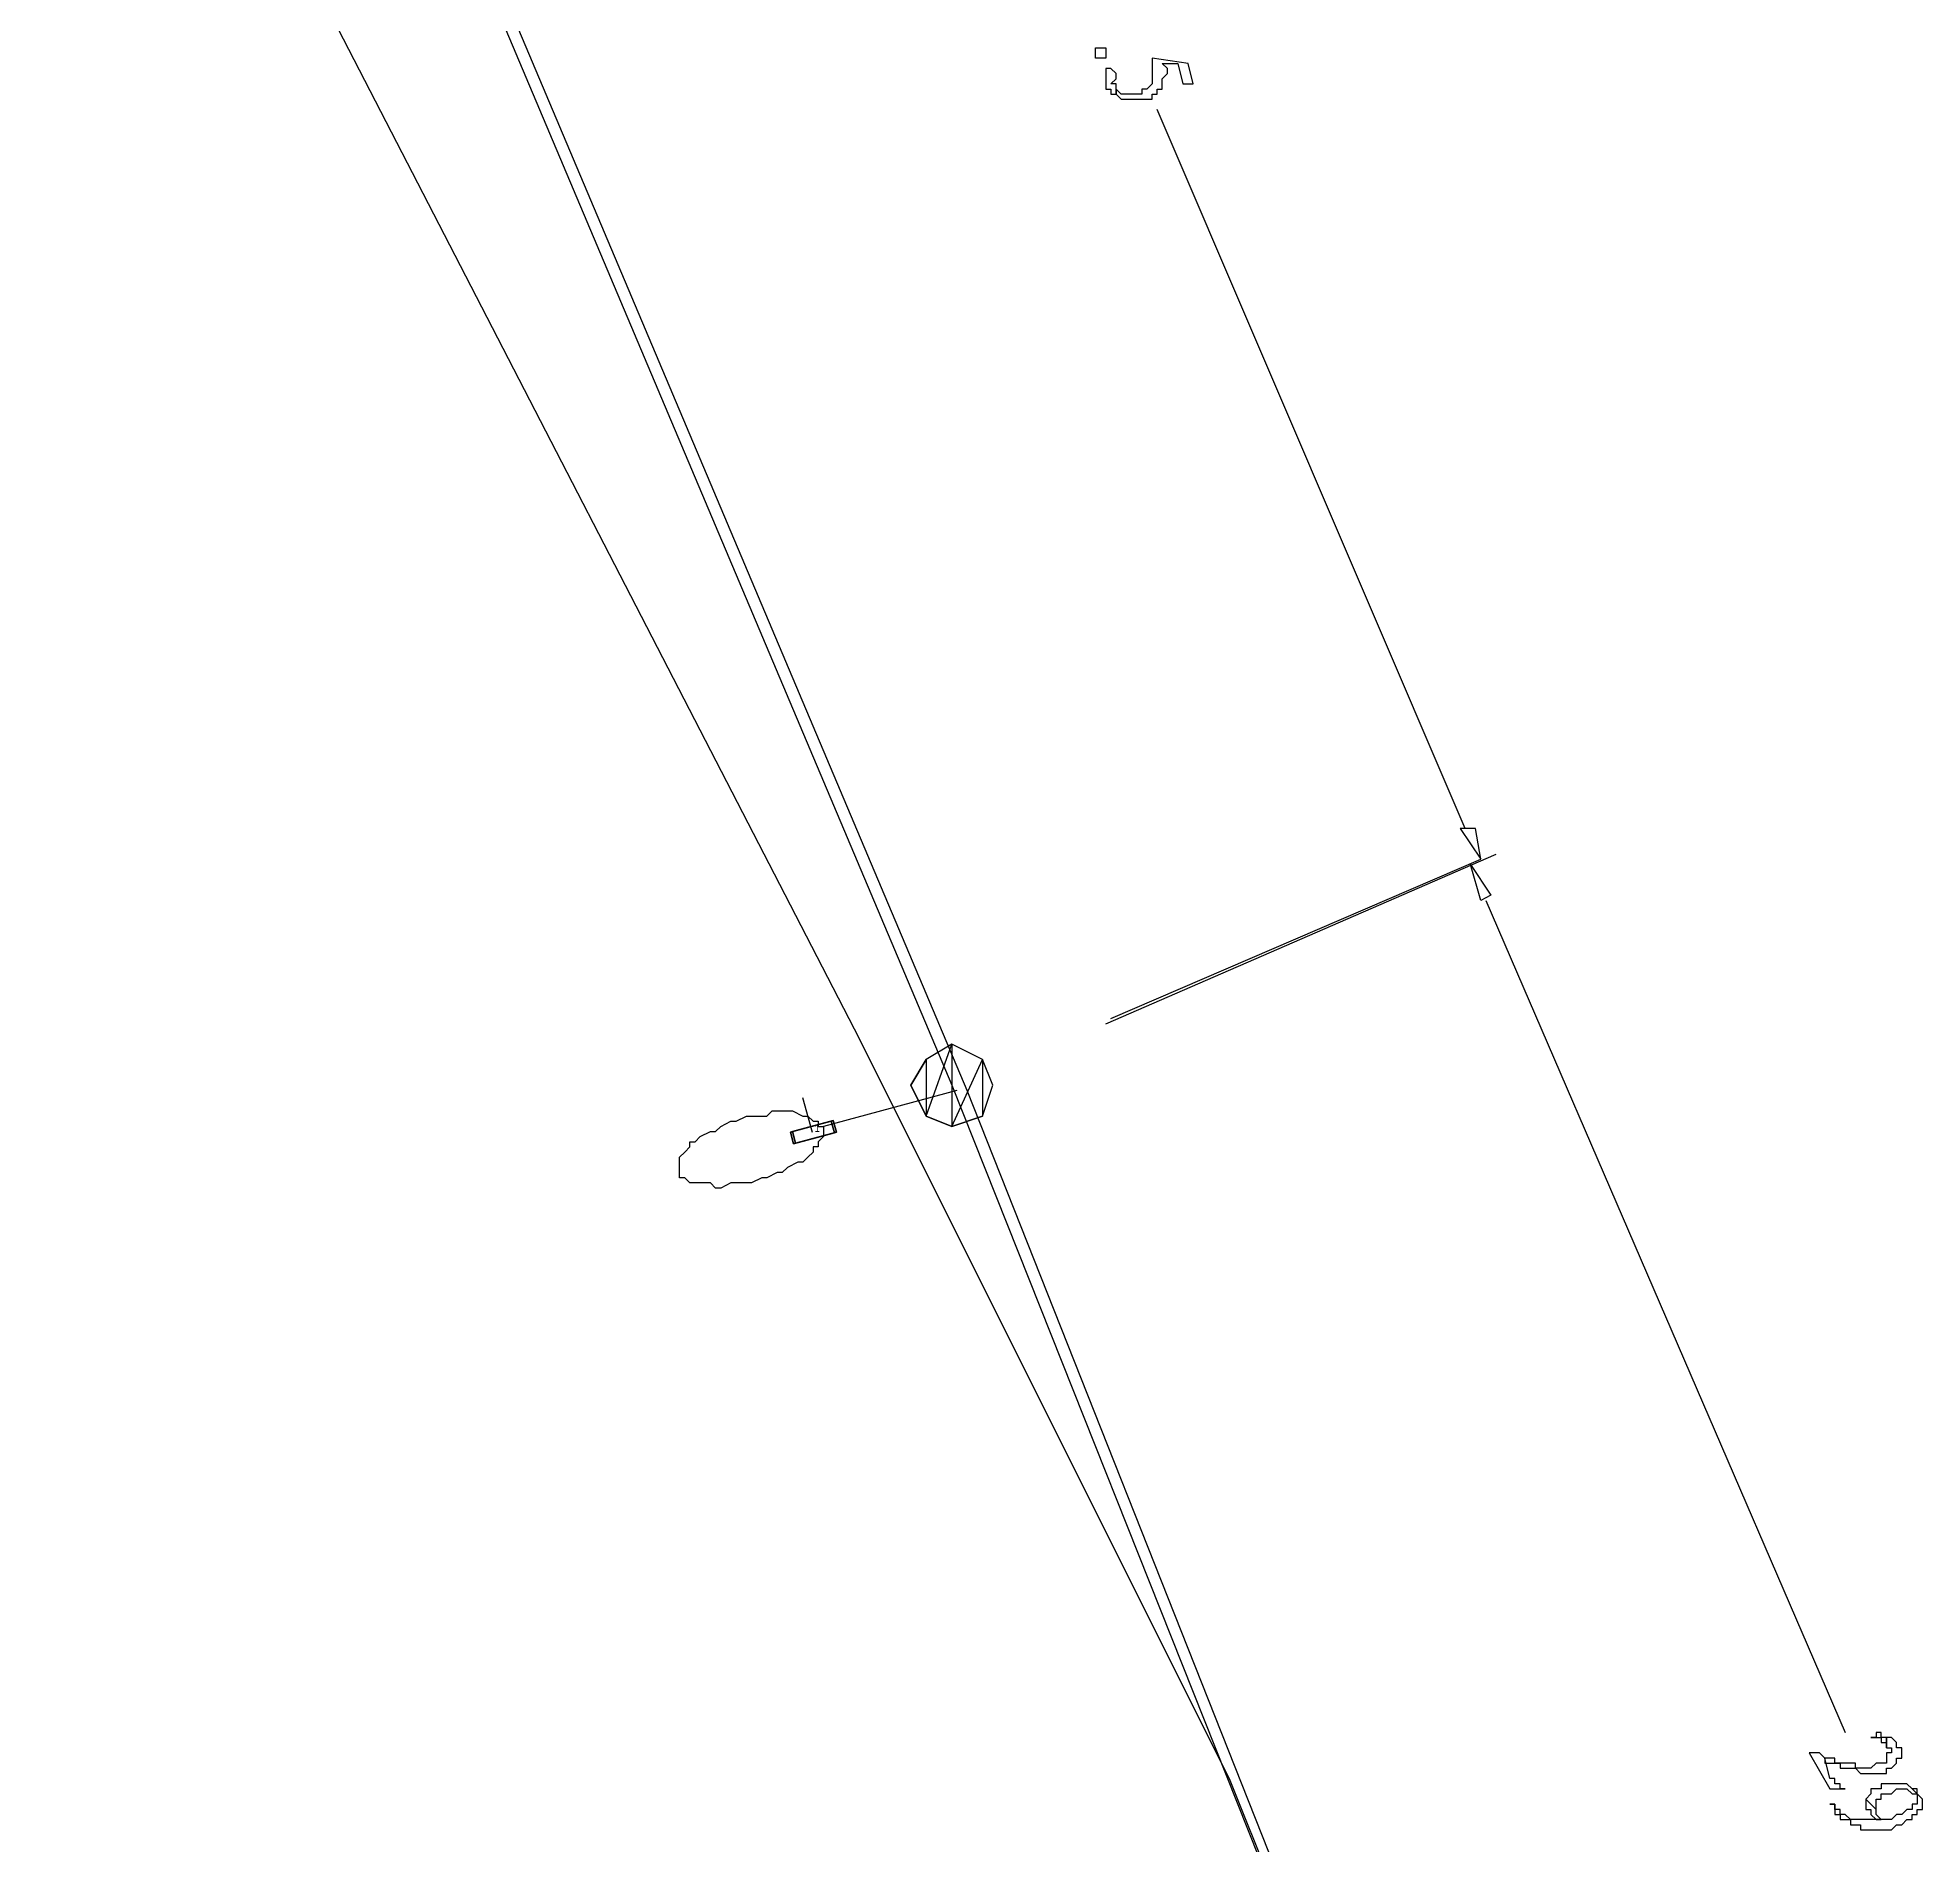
# Model space of a CAD drawing. Extents: x 212106 to 638151, y -1311344 to 1260505.
# Drawn here: x 426100 to 452314, y -1242341 to -1217199 of the extents above; entities that cross this region are included whole.
import ezdxf

# ---------------------------------------------------------------- set-up
doc = ezdxf.new("R2010")
doc.units = 0
doc.header["$MEASUREMENT"] = 0
for name, color, linetype in [('at_Entity', 7, 'Continuous'), ('DLXLUM01', 3, 'Continuous'), ('DLXLUMEX', 2, 'Continuous'), ('DLXSCENE', 7, 'Continuous')]:
    doc.layers.add(name, color=color, linetype=linetype)

# ---------------------------------------------------------------- blocks, each defined once
blk = doc.blocks.new('*U13')
at = {"color": 1}
blk.add_line((-29, -8), (-160, 475), dxfattribs=at)
for p, q in [((233, 151), (-335, -3)), ((-335, -3), (233, 151)), ((-307, 5), (-335, -3)), ((-335, -3), (-307, 5)), ((262, 159), (-307, 5)), ((-307, 5), (262, 159)), ((-307, 5), (-262, -159)), ((-262, -159), (-307, 5)), ((262, 159), (233, 151)), ((233, 151), (262, 159)), ((278, -13), (233, 151)), ((233, 151), (278, -13)), ((307, -5), (262, 159)), ((262, 159), (307, -5)), ((-335, -3), (-291, -167)), ((-291, -167), (-335, -3)), ((-291, -167), (278, -13)), ((278, -13), (-291, -167)), ((-262, -159), (-291, -167)), ((-291, -167), (-262, -159)), ((-262, -159), (307, -5)), ((307, -5), (-262, -159)), ((278, -13), (307, -5)), ((307, -5), (278, -13))]:
    blk.add_line(p, q)
at = {"layer": 'DLXLUMEX', "color": 7}
blk.add_text('1', height=100, dxfattribs=at).set_placement((0, 0))
blk = doc.blocks.new('*U97')
for p, q in [((81099, -1260437), (71171, -1236937)), ((91742, -1287293), (81099, -1260437))]:
    blk.add_line(p, q)

msp = doc.modelspace()

# ---------------------------------------------------------------- linework, layer by layer
at = {"layer": 'at_Entity', "color": 1}
for p, q in [((428886, -1208271), (438814, -1231770)), ((438814, -1231770), (449528, -1258698))]:
    msp.add_line(p, q, dxfattribs=at)
at = {"layer": 'at_Entity', "color": 0}
for p, q in [((426100, -1208985), (437457, -1230984)), ((440814, -1217413), (440814, -1217342)), ((440814, -1217342), (440814, -1217342)), ((440814, -1217342), (440885, -1217342)), ((440885, -1217342), (440885, -1217342)), ((440885, -1217342), (440885, -1217342)), ((440885, -1217342), (440957, -1217342)), ((440957, -1217342), (440957, -1217342)), ((440957, -1217342), (440957, -1217413)), ((440814, -1217485), (440814, -1217413)), ((440814, -1217413), (440814, -1217413)), ((440814, -1217413), (440814, -1217413)), ((440885, -1217485), (440814, -1217485)), ((440814, -1217485), (440814, -1217485)), ((440814, -1217485), (440814, -1217485)), ((440814, -1217485), (440814, -1217485)), ((440814, -1217485), (440814, -1217485)), ((440957, -1217485), (440885, -1217485)), ((440885, -1217485), (440885, -1217485)), ((440885, -1217485), (440885, -1217485)), ((440957, -1217413), (440957, -1217485)), ((440957, -1217413), (440957, -1217413)), ((440957, -1217413), (440957, -1217413)), ((440957, -1217413), (440957, -1217413)), ((442100, -1217556), (441600, -1217485)), ((441600, -1217485), (441600, -1217485)), ((441600, -1217485), (441600, -1217556)), ((441600, -1217556), (441600, -1217556)), ((441600, -1217556), (441600, -1217628)), ((441814, -1217628), (441742, -1217556)), ((441742, -1217556), (441742, -1217556)), ((441742, -1217556), (441957, -1217556)), ((441957, -1217556), (442028, -1217842)), ((442171, -1217842), (442100, -1217556)), ((441028, -1217628), (440957, -1217628)), ((440957, -1217628), (440957, -1217699)), ((440957, -1217699), (440957, -1217699)), ((440957, -1217699), (440957, -1217699)), ((440957, -1217699), (440957, -1217770)), ((440957, -1217770), (440957, -1217770)), ((440957, -1217770), (440957, -1217770)), ((440957, -1217770), (440957, -1217842)), ((440957, -1217842), (440957, -1217842)), ((440957, -1217842), (440957, -1217913)), ((441100, -1217699), (441028, -1217628)), ((441028, -1217628), (441028, -1217628)), ((441028, -1217628), (441028, -1217628)), ((441028, -1217842), (441100, -1217770)), ((441100, -1217842), (441028, -1217842)), ((441100, -1217770), (441100, -1217699)), ((441100, -1217699), (441100, -1217699)), ((441100, -1217699), (441100, -1217699)), ((441100, -1217770), (441100, -1217770)), ((441100, -1217770), (441100, -1217770)), ((441100, -1217913), (441100, -1217842)), ((441600, -1217842), (441528, -1217913)), ((441600, -1217628), (441600, -1217628)), ((441600, -1217628), (441600, -1217628)), ((441600, -1217628), (441600, -1217699)), ((441600, -1217699), (441600, -1217699)), ((441600, -1217699), (441600, -1217699)), ((441600, -1217699), (441600, -1217770)), ((441600, -1217770), (441600, -1217770)), ((441600, -1217770), (441600, -1217770)), ((441600, -1217770), (441600, -1217842)), ((441600, -1217842), (441600, -1217842)), ((441742, -1217770), (441814, -1217699)), ((441742, -1217842), (441742, -1217770)), ((441742, -1217770), (441742, -1217770)), ((441742, -1217913), (441742, -1217842)), ((441742, -1217842), (441742, -1217842)), ((441742, -1217842), (441742, -1217842)), ((441814, -1217699), (441814, -1217628)), ((441814, -1217628), (441814, -1217628)), ((441814, -1217699), (441814, -1217699)), ((441814, -1217699), (441814, -1217699)), ((442028, -1217842), (442171, -1217842)), ((440957, -1217913), (441028, -1217913)), ((441028, -1217913), (441028, -1217913)), ((441028, -1217913), (441028, -1217985)), ((441028, -1217985), (441100, -1217985)), ((441100, -1217985), (441100, -1217913)), ((441100, -1217913), (441100, -1217913)), ((441171, -1217985), (441100, -1217913)), ((441100, -1217913), (441100, -1217913)), ((441100, -1217913), (441100, -1217913)), ((441100, -1217913), (441100, -1217913)), ((441100, -1217913), (441100, -1217985)), ((441100, -1217985), (441100, -1217985)), ((441100, -1217985), (441100, -1217985)), ((441100, -1217985), (441100, -1217985)), ((441100, -1217985), (441171, -1218056)), ((441242, -1217985), (441171, -1217985)), ((441171, -1217985), (441171, -1217985)), ((441171, -1217985), (441171, -1217985)), ((441171, -1218056), (441171, -1218056)), ((441171, -1218056), (441242, -1218056)), ((441314, -1217985), (441242, -1217985)), ((441242, -1217985), (441242, -1217985)), ((441242, -1218056), (441242, -1218056)), ((441242, -1218056), (441242, -1218056)), ((441242, -1218056), (441314, -1218056)), ((441385, -1217985), (441314, -1217985)), ((441314, -1217985), (441314, -1217985)), ((441314, -1218056), (441314, -1218056)), ((441314, -1218056), (441314, -1218056)), ((441314, -1218056), (441385, -1218056)), ((441457, -1217985), (441385, -1217985)), ((441385, -1217985), (441385, -1217985)), ((441385, -1218056), (441385, -1218056)), ((441385, -1218056), (441457, -1218056)), ((441528, -1217913), (441457, -1217913)), ((441457, -1217913), (441457, -1217985)), ((441457, -1217985), (441457, -1217985)), ((441457, -1218056), (441457, -1218056)), ((441457, -1218056), (441528, -1218056)), ((441528, -1217913), (441528, -1217913)), ((441528, -1217913), (441528, -1217913)), ((441528, -1217913), (441528, -1217913)), ((441528, -1218056), (441528, -1218056)), ((441528, -1218056), (441600, -1218056)), ((441600, -1218056), (441600, -1217985)), ((441600, -1217985), (441600, -1217985)), ((441600, -1217985), (441671, -1217985)), ((441671, -1217985), (441671, -1217913)), ((441671, -1217913), (441742, -1217913)), ((441671, -1217985), (441671, -1217985)), ((441742, -1217913), (441742, -1217913)), ((445957, -1228199), (441671, -1218199)), ((446099, -1228199), (445885, -1228199)), ((445885, -1228199), (446171, -1228627)), ((446171, -1228627), (446099, -1228199)), ((440957, -1230913), (446385, -1228556)), ((441028, -1230841), (446171, -1228627)), ((446171, -1229199), (446028, -1228699)), ((446028, -1228699), (446314, -1229127)), ((446314, -1229127), (446171, -1229199)), ((446242, -1229199), (451242, -1240770)), ((437457, -1230984), (442671, -1241413)), ((438814, -1231199), (438457, -1231413)), ((438814, -1231199), (438457, -1231413)), ((438457, -1232199), (438814, -1231199)), ((438457, -1232199), (438814, -1231199)), ((438814, -1231199), (438457, -1231413)), ((438814, -1231199), (438457, -1231413)), ((438814, -1231199), (438457, -1231413)), ((438457, -1232199), (438814, -1231199)), ((438457, -1232199), (438814, -1231199)), ((438814, -1231199), (438457, -1231413)), ((439242, -1231413), (438814, -1231199)), ((439242, -1231413), (438814, -1231199)), ((438814, -1231199), (438814, -1232341)), ((438814, -1231199), (438814, -1232341)), ((439242, -1231413), (438814, -1231199)), ((439242, -1231413), (438814, -1231199)), ((439242, -1231413), (438814, -1231199)), ((438814, -1231199), (438814, -1232341)), ((438814, -1231199), (438814, -1232341)), ((439242, -1231413), (438814, -1231199)), ((438457, -1231413), (438243, -1231770)), ((438243, -1231770), (438457, -1231413)), ((438457, -1231413), (438243, -1231770)), ((438457, -1231413), (438243, -1231770)), ((438243, -1231770), (438457, -1231413)), ((438457, -1231413), (438243, -1231770)), ((438457, -1231413), (438457, -1232199)), ((438457, -1231413), (438457, -1232199)), ((438457, -1231413), (438457, -1232199)), ((438457, -1231413), (438457, -1232199)), ((438814, -1232341), (439242, -1231413)), ((438814, -1232341), (439242, -1231413)), ((438814, -1232341), (439242, -1231413)), ((438814, -1232341), (439242, -1231413)), ((439385, -1231770), (439242, -1231413)), ((439385, -1231770), (439242, -1231413)), ((439242, -1231413), (439242, -1232199)), ((439242, -1231413), (439242, -1232199)), ((439385, -1231770), (439242, -1231413)), ((439385, -1231770), (439242, -1231413)), ((439385, -1231770), (439242, -1231413)), ((439242, -1231413), (439242, -1232199)), ((439242, -1231413), (439242, -1232199)), ((439385, -1231770), (439242, -1231413)), ((438243, -1231770), (438457, -1232199)), ((438457, -1232199), (438243, -1231770)), ((438243, -1231770), (438457, -1232199)), ((438243, -1231770), (438457, -1232199)), ((438457, -1232199), (438243, -1231770)), ((438243, -1231770), (438457, -1232199)), ((439242, -1232199), (439385, -1231770)), ((439242, -1232199), (439385, -1231770)), ((439242, -1232199), (439385, -1231770)), ((439242, -1232199), (439385, -1231770)), ((439242, -1232199), (439385, -1231770)), ((439242, -1232199), (439385, -1231770)), ((438885, -1231841), (437028, -1232341)), ((435600, -1232341), (435743, -1232270)), ((435743, -1232270), (435814, -1232270)), ((435814, -1232270), (435957, -1232199)), ((435957, -1232199), (436028, -1232199)), ((436028, -1232199), (436100, -1232199)), ((436100, -1232199), (436243, -1232199)), ((436243, -1232199), (436314, -1232127)), ((436314, -1232127), (436457, -1232127)), ((436457, -1232127), (436528, -1232127)), ((436528, -1232127), (436600, -1232127)), ((436600, -1232127), (436743, -1232199)), ((436743, -1232199), (436814, -1232199)), ((436814, -1232199), (436885, -1232270)), ((436885, -1232270), (436957, -1232270)), ((436957, -1232270), (436957, -1232341)), ((438457, -1232199), (438814, -1232341)), ((438814, -1232341), (438457, -1232199)), ((438457, -1232199), (438814, -1232341)), ((438457, -1232199), (438814, -1232341)), ((438814, -1232341), (438457, -1232199)), ((438457, -1232199), (438814, -1232341)), ((438814, -1232341), (439242, -1232199)), ((439242, -1232199), (438814, -1232341)), ((438814, -1232341), (439242, -1232199)), ((438814, -1232341), (439242, -1232199)), ((439242, -1232199), (438814, -1232341)), ((438814, -1232341), (439242, -1232199)), ((435171, -1232627), (435171, -1232556)), ((435171, -1232556), (435243, -1232556)), ((435243, -1232556), (435314, -1232484)), ((435314, -1232484), (435457, -1232413)), ((435457, -1232413), (435528, -1232413)), ((435528, -1232413), (435600, -1232341)), ((436957, -1232341), (437028, -1232341)), ((437028, -1232484), (436957, -1232556)), ((436957, -1232556), (436957, -1232627)), ((437028, -1232341), (437028, -1232413)), ((437028, -1232413), (437028, -1232484)), ((438814, -1232341), (438814, -1232341)), ((438814, -1232341), (438814, -1232341)), ((438814, -1232341), (438814, -1232341)), ((435028, -1232770), (435100, -1232699)), ((435028, -1232913), (435028, -1232770)), ((435100, -1232699), (435171, -1232627)), ((436814, -1232770), (436743, -1232841)), ((436885, -1232699), (436814, -1232770)), ((436957, -1232627), (436885, -1232627)), ((436885, -1232627), (436885, -1232699)), ((435028, -1232984), (435028, -1232913)), ((435028, -1232913), (435028, -1232913)), ((435028, -1233056), (435028, -1232984)), ((435100, -1233056), (435028, -1233056)), ((435171, -1233127), (435100, -1233056)), ((436171, -1233056), (436028, -1233127)), ((436243, -1233056), (436171, -1233056)), ((436385, -1232984), (436243, -1233056)), ((436457, -1232984), (436385, -1232984)), ((436528, -1232913), (436457, -1232984)), ((436671, -1232841), (436528, -1232913)), ((436743, -1232841), (436671, -1232841)), ((435243, -1233127), (435171, -1233127)), ((435314, -1233127), (435243, -1233127)), ((435385, -1233127), (435314, -1233127)), ((435457, -1233127), (435385, -1233127)), ((435528, -1233199), (435457, -1233127)), ((435600, -1233199), (435528, -1233199)), ((435743, -1233127), (435600, -1233199)), ((435814, -1233127), (435743, -1233127)), ((435957, -1233127), (435814, -1233127)), ((436028, -1233127), (435957, -1233127)), ((451671, -1240841), (451599, -1240841)), ((451599, -1240841), (451599, -1240841)), ((451599, -1240841), (451599, -1240841)), ((451599, -1240841), (451599, -1240841)), ((451599, -1240841), (451599, -1240841)), ((451599, -1240841), (451671, -1240841)), ((451742, -1240770), (451671, -1240770)), ((451671, -1240770), (451671, -1240841)), ((451671, -1240841), (451671, -1240841)), ((451671, -1240841), (451742, -1240841)), ((451742, -1240841), (451742, -1240770)), ((451814, -1240841), (451742, -1240841)), ((451742, -1240841), (451742, -1240841)), ((451742, -1240841), (451742, -1240913)), ((451742, -1240913), (451814, -1240913)), ((451814, -1240984), (451814, -1240841)), ((451885, -1240841), (451814, -1240841)), ((451814, -1240841), (451814, -1240841)), ((451814, -1240841), (451814, -1240841)), ((451814, -1240841), (451814, -1240984)), ((451814, -1240913), (451814, -1240913)), ((451814, -1240913), (451814, -1240913)), ((451814, -1240913), (451814, -1240984)), ((451956, -1240913), (451885, -1240841)), ((451885, -1240841), (451885, -1240841)), ((451885, -1240841), (451885, -1240841)), ((451956, -1240984), (451956, -1240913)), ((450814, -1241055), (450742, -1241055)), ((450742, -1241055), (451028, -1241555)), ((450885, -1241055), (450814, -1241055)), ((450814, -1241055), (450814, -1241055)), ((450956, -1241127), (450885, -1241055)), ((450885, -1241055), (450885, -1241055)), ((450956, -1241127), (450885, -1241055)), ((450885, -1241055), (450956, -1241127)), ((451028, -1241413), (450956, -1241127)), ((451028, -1241127), (450956, -1241127)), ((450956, -1241127), (450956, -1241127)), ((450956, -1241127), (450956, -1241127)), ((450956, -1241127), (450956, -1241198)), ((450956, -1241198), (451028, -1241198)), ((451099, -1241127), (451028, -1241127)), ((451028, -1241127), (451028, -1241127)), ((451028, -1241198), (451028, -1241198)), ((451028, -1241198), (451028, -1241198)), ((451028, -1241198), (451099, -1241198)), ((451099, -1241198), (451099, -1241127)), ((451171, -1241198), (451099, -1241198)), ((451099, -1241198), (451099, -1241198)), ((451099, -1241198), (451171, -1241198)), ((451242, -1241198), (451171, -1241198)), ((451171, -1241198), (451171, -1241198)), ((451171, -1241198), (451171, -1241270)), ((451314, -1241198), (451242, -1241198)), ((451242, -1241198), (451242, -1241198)), ((451242, -1241198), (451242, -1241198)), ((451385, -1241198), (451314, -1241198)), ((451314, -1241198), (451314, -1241198)), ((451314, -1241198), (451314, -1241198)), ((451385, -1241270), (451385, -1241198)), ((451671, -1241198), (451599, -1241270)), ((451742, -1241198), (451671, -1241198)), ((451671, -1241198), (451671, -1241198)), ((451671, -1241198), (451671, -1241198)), ((451814, -1241198), (451742, -1241198)), ((451742, -1241198), (451742, -1241198)), ((451814, -1240984), (451885, -1240984)), ((451885, -1241055), (451814, -1241055)), ((451814, -1241055), (451814, -1241127)), ((451814, -1241127), (451814, -1241127)), ((451814, -1241127), (451814, -1241127)), ((451814, -1241127), (451814, -1241198)), ((451885, -1240984), (451885, -1240984)), ((451885, -1240984), (451885, -1241055)), ((451885, -1241055), (451885, -1241055)), ((451885, -1241270), (451956, -1241198)), ((452028, -1240984), (451956, -1240984)), ((451956, -1241198), (451956, -1241127)), ((451956, -1241127), (452028, -1241127)), ((451956, -1241198), (451956, -1241198)), ((451956, -1241198), (451956, -1241198)), ((452028, -1241055), (452028, -1240984)), ((452028, -1241127), (452028, -1241055)), ((452028, -1241055), (452028, -1241055)), ((452028, -1241055), (452028, -1241055)), ((452028, -1241127), (452028, -1241127)), ((442671, -1241413), (446599, -1251198)), ((451099, -1241413), (451028, -1241413)), ((451028, -1241413), (451028, -1241413)), ((451099, -1241484), (451099, -1241413)), ((451171, -1241270), (451242, -1241270)), ((451242, -1241270), (451314, -1241270)), ((451314, -1241270), (451314, -1241270)), ((451314, -1241270), (451314, -1241270)), ((451314, -1241270), (451385, -1241270)), ((451456, -1241270), (451385, -1241270)), ((451385, -1241270), (451385, -1241270)), ((451385, -1241270), (451456, -1241341)), ((451528, -1241270), (451456, -1241270)), ((451456, -1241270), (451456, -1241270)), ((451456, -1241341), (451456, -1241341)), ((451456, -1241341), (451528, -1241341)), ((451599, -1241270), (451528, -1241270)), ((451528, -1241270), (451528, -1241270)), ((451528, -1241341), (451528, -1241341)), ((451528, -1241341), (451599, -1241341)), ((451599, -1241270), (451599, -1241270)), ((451599, -1241270), (451599, -1241270)), ((451599, -1241341), (451599, -1241341)), ((451599, -1241341), (451599, -1241341)), ((451599, -1241341), (451671, -1241341)), ((451671, -1241341), (451671, -1241341)), ((451671, -1241341), (451742, -1241341)), ((451742, -1241341), (451742, -1241341)), ((451742, -1241341), (451742, -1241341)), ((451742, -1241341), (451814, -1241341)), ((451814, -1241341), (451814, -1241270)), ((451814, -1241270), (451885, -1241270)), ((451814, -1241341), (451814, -1241341)), ((451885, -1241270), (451885, -1241270)), ((451885, -1241270), (451885, -1241270)), ((451028, -1241555), (451242, -1241555)), ((451171, -1241484), (451099, -1241484)), ((451099, -1241484), (451099, -1241484)), ((451099, -1241484), (451099, -1241484)), ((451171, -1241555), (451171, -1241484)), ((451171, -1241484), (451171, -1241484)), ((451242, -1241555), (451171, -1241555)), ((451171, -1241555), (451171, -1241555)), ((451599, -1241627), (451528, -1241698)), ((451671, -1241841), (451528, -1241698)), ((451528, -1241698), (451528, -1241698)), ((451528, -1241698), (451528, -1241698)), ((451528, -1241698), (451528, -1241770)), ((451528, -1241698), (451671, -1241841)), ((451671, -1241555), (451599, -1241555)), ((451599, -1241555), (451599, -1241627)), ((451599, -1241627), (451599, -1241627)), ((451599, -1241627), (451599, -1241627)), ((451742, -1241555), (451671, -1241555)), ((451671, -1241555), (451671, -1241555)), ((451671, -1241770), (451671, -1241698)), ((451671, -1241698), (451671, -1241698)), ((451671, -1241698), (451742, -1241698)), ((451814, -1241484), (451742, -1241484)), ((451742, -1241484), (451742, -1241484)), ((451742, -1241484), (451742, -1241555)), ((451742, -1241698), (451742, -1241627)), ((451742, -1241627), (451814, -1241627)), ((451742, -1241698), (451742, -1241698)), ((451885, -1241484), (451814, -1241484)), ((451814, -1241484), (451814, -1241484)), ((451814, -1241627), (451814, -1241627)), ((451814, -1241627), (451885, -1241627)), ((451956, -1241484), (451885, -1241484)), ((451885, -1241484), (451885, -1241484)), ((451885, -1241627), (451956, -1241555)), ((451885, -1241627), (451885, -1241627)), ((451885, -1241627), (451885, -1241627)), ((452028, -1241484), (451956, -1241484)), ((451956, -1241484), (451956, -1241484)), ((451956, -1241555), (451956, -1241555)), ((451956, -1241555), (452028, -1241555)), ((452099, -1241484), (452028, -1241484)), ((452028, -1241484), (452028, -1241484)), ((452028, -1241484), (452028, -1241484)), ((452028, -1241555), (452028, -1241555)), ((452028, -1241555), (452099, -1241555)), ((452171, -1241555), (452099, -1241484)), ((452099, -1241484), (452099, -1241484)), ((452099, -1241555), (452099, -1241555)), ((452099, -1241555), (452099, -1241555)), ((452099, -1241555), (452171, -1241627)), ((452242, -1241627), (452171, -1241555)), ((452242, -1241555), (452171, -1241555)), ((452171, -1241555), (452171, -1241555)), ((452171, -1241555), (452242, -1241627)), ((452171, -1241627), (452171, -1241627)), ((452171, -1241627), (452171, -1241627)), ((452171, -1241627), (452242, -1241627)), ((452242, -1241627), (452242, -1241555)), ((452242, -1241627), (452242, -1241627)), ((452242, -1241627), (452242, -1241627)), ((452242, -1241627), (452242, -1241698)), ((452314, -1241698), (452242, -1241627)), ((452242, -1241698), (452242, -1241698)), ((452242, -1241698), (452242, -1241698)), ((452242, -1241698), (452242, -1241770)), ((452314, -1241770), (452314, -1241698)), ((452314, -1241698), (452314, -1241698)), ((452314, -1241698), (452314, -1241698)), ((451099, -1241770), (451028, -1241770)), ((451028, -1241770), (451099, -1241770)), ((451099, -1241841), (451099, -1241770)), ((451099, -1241770), (451099, -1241770)), ((451099, -1241770), (451099, -1241841)), ((451171, -1241841), (451099, -1241841)), ((451099, -1241841), (451099, -1241841)), ((451099, -1241841), (451099, -1241841)), ((451099, -1241841), (451099, -1241841)), ((451099, -1241841), (451099, -1241913)), ((451099, -1241913), (451099, -1241913)), ((451099, -1241913), (451171, -1241913)), ((451171, -1241913), (451171, -1241841)), ((451171, -1241841), (451171, -1241841)), ((451242, -1241913), (451171, -1241913)), ((451171, -1241913), (451171, -1241913)), ((451171, -1241913), (451171, -1241913)), ((451171, -1241913), (451171, -1241984)), ((451171, -1241984), (451242, -1241984)), ((451314, -1241984), (451242, -1241913)), ((451242, -1241913), (451242, -1241913)), ((451242, -1241913), (451242, -1241913)), ((451242, -1241984), (451242, -1241984)), ((451242, -1241984), (451242, -1241984)), ((451242, -1241984), (451314, -1241984)), ((451385, -1241984), (451314, -1241984)), ((451314, -1241984), (451314, -1241984)), ((451314, -1241984), (451314, -1242055)), ((451456, -1241984), (451385, -1241984)), ((451385, -1241984), (451385, -1241984)), ((451385, -1241984), (451385, -1241984)), ((451528, -1241984), (451456, -1241984)), ((451456, -1241984), (451456, -1241984)), ((451528, -1241770), (451528, -1241770)), ((451528, -1241770), (451528, -1241841)), ((451528, -1241841), (451528, -1241841)), ((451528, -1241841), (451528, -1241841)), ((451528, -1241841), (451599, -1241841)), ((451599, -1241984), (451528, -1241984)), ((451528, -1241984), (451528, -1241984)), ((451599, -1241841), (451599, -1241913)), ((451599, -1241913), (451599, -1241913)), ((451599, -1241913), (451599, -1241913)), ((451599, -1241913), (451671, -1241984)), ((451671, -1241984), (451599, -1241984)), ((451599, -1241984), (451599, -1241984)), ((451671, -1241841), (451671, -1241770)), ((451671, -1241770), (451671, -1241770)), ((451671, -1241770), (451671, -1241770)), ((451671, -1241913), (451671, -1241841)), ((451671, -1241841), (451671, -1241841)), ((451671, -1241841), (451671, -1241841)), ((451742, -1241984), (451671, -1241913)), ((451742, -1241984), (451671, -1241913)), ((451671, -1241913), (451671, -1241913)), ((451671, -1241913), (451742, -1241984)), ((451671, -1241984), (451671, -1241984)), ((451671, -1241984), (451742, -1241984)), ((451742, -1241984), (451671, -1241984)), ((451671, -1241984), (451671, -1241984)), ((451814, -1241984), (451742, -1241984)), ((451742, -1241984), (451742, -1241984)), ((451742, -1241984), (451742, -1241984)), ((451742, -1241984), (451742, -1241984)), ((451885, -1241984), (451814, -1241984)), ((451956, -1241913), (451885, -1241984)), ((451885, -1241984), (451885, -1241984)), ((451885, -1241984), (451885, -1241984)), ((452028, -1241913), (451956, -1241913)), ((451956, -1241913), (451956, -1241913)), ((451956, -1241913), (451956, -1241913)), ((452099, -1241841), (452028, -1241913)), ((452028, -1241913), (452028, -1241913)), ((452028, -1241913), (452028, -1241913)), ((452028, -1242055), (452099, -1241984)), ((452171, -1241841), (452099, -1241841)), ((452099, -1241841), (452099, -1241841)), ((452099, -1241841), (452099, -1241841)), ((452099, -1241984), (452099, -1241984)), ((452099, -1241984), (452171, -1241984)), ((452242, -1241770), (452171, -1241770)), ((452171, -1241770), (452171, -1241770)), ((452171, -1241770), (452171, -1241841)), ((452171, -1241984), (452171, -1241913)), ((452171, -1241913), (452242, -1241913)), ((452171, -1241984), (452171, -1241984)), ((452242, -1241913), (452242, -1241841)), ((452242, -1241841), (452242, -1241841)), ((452242, -1241841), (452242, -1241841)), ((452242, -1241841), (452314, -1241841)), ((452242, -1241913), (452242, -1241913)), ((452314, -1241841), (452314, -1241770)), ((452314, -1241770), (452314, -1241770)), ((451314, -1242055), (451314, -1242055)), ((451314, -1242055), (451385, -1242055)), ((451385, -1242055), (451385, -1242055)), ((451385, -1242055), (451456, -1242055)), ((451456, -1242055), (451456, -1242127)), ((451456, -1242127), (451528, -1242127)), ((451528, -1242127), (451528, -1242127)), ((451528, -1242127), (451528, -1242127)), ((451528, -1242127), (451599, -1242127)), ((451599, -1242127), (451599, -1242127)), ((451599, -1242127), (451671, -1242127)), ((451671, -1242127), (451671, -1242127)), ((451671, -1242127), (451742, -1242127)), ((451742, -1242127), (451742, -1242127)), ((451742, -1242127), (451814, -1242127)), ((451814, -1242127), (451814, -1242127)), ((451814, -1242127), (451885, -1242127)), ((451885, -1242127), (451956, -1242055)), ((451885, -1242127), (451885, -1242127)), ((451956, -1242055), (451956, -1242055)), ((451956, -1242055), (451956, -1242055)), ((451956, -1242055), (452028, -1242055)), ((452028, -1242055), (452028, -1242055)), ((452028, -1242055), (452028, -1242055))]:
    msp.add_line(p, q, dxfattribs=at)

# ---------------------------------------------------------------- block references
at = {"layer": 'DLXLUM01'}
msp.add_blockref('*U13', (436904, -1232418), dxfattribs=at)
at = {"layer": 'DLXSCENE'}
msp.add_blockref('*U97', (357928, 28595), dxfattribs=at)

doc.saveas('drawing.dxf')
